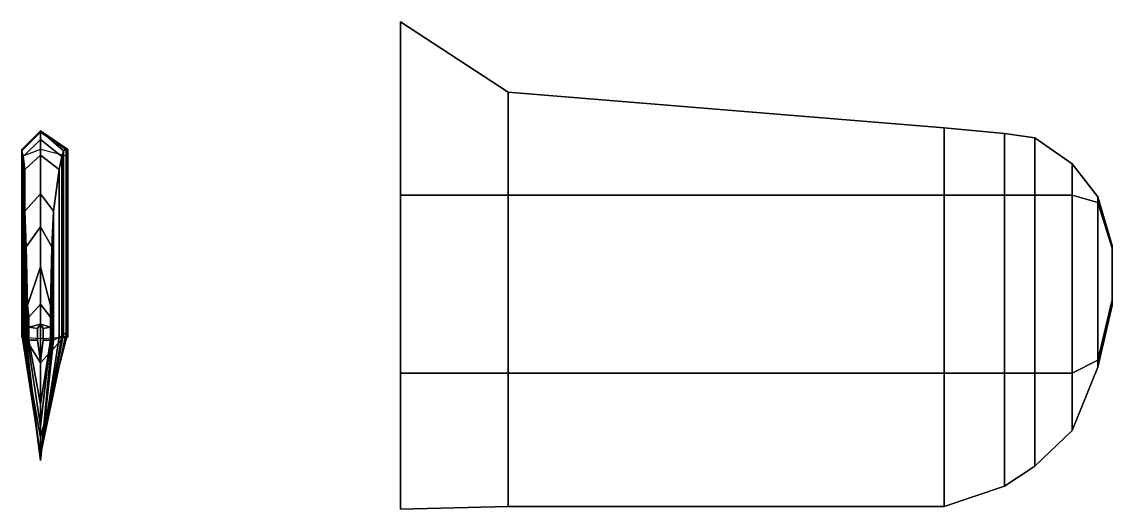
# Model space of a CAD drawing. Extents: x -2.6 to 13.2, y -10.6 to 8.2.
# Drawn here: x -2.64 to 4.96, y -10.63 to -7.23 of the extents above; entities that cross this region are included whole.
import ezdxf

# ---------------------------------------------------------------- set-up
doc = ezdxf.new("R2010")
doc.units = 0
doc.layers.add('W1', color=5, linetype='CONTINUOUS')

msp = doc.modelspace()

# ---------------------------------------------------------------- linework, layer by layer
at = {"layer": 'W1'}
for points in [[(0.75, -7.719999999999999, 0.0200000000000005), (-9e-16, -7.23, 0.0199999999999996), (-1e-15, -8.44, 0.3899999999999997), (0.7499999999999991, -8.44, 0.2300000000000004)], [(0.75, -8.44, -0.1899999999999995), (-1e-16, -8.44, -0.32), (-9e-16, -7.23, 0.0199999999999996), (0.75, -7.719999999999999, 0.0200000000000005)], [(3.789999999999999, -7.97, 0.0200000000000014), (0.75, -7.719999999999999, 0.0200000000000005), (0.7499999999999991, -8.44, 0.2300000000000004), (3.789999999999997, -8.44, 0.1900000000000013)], [(3.789999999999997, -8.44, -0.1499999999999986), (0.75, -8.44, -0.1899999999999995), (0.75, -7.719999999999999, 0.0200000000000005), (3.789999999999999, -7.97, 0.0200000000000014)], [(4.209999999999997, -8.01, 0.0200000000000014), (3.789999999999999, -7.97, 0.0200000000000014), (3.789999999999997, -8.44, 0.1900000000000013), (4.209999999999997, -8.44, 0.1900000000000013)], [(4.209999999999997, -8.44, -0.1499999999999986), (3.789999999999997, -8.44, -0.1499999999999986), (3.789999999999999, -7.97, 0.0200000000000014), (4.209999999999997, -8.01, 0.0200000000000014)], [(-2.510000000000001, -8.05, 1.049999999999999), (-2.510000000000001, -7.99, 0.67), (-2.640000000000001, -8.13, 0.67), (-2.630000000000002, -8.169999999999998, 1.049999999999999)], [(-2.510000000000001, -7.99, 0.67), (-2.510000000000001, -7.99, 0.2899999999999996), (-2.640000000000001, -8.12, 0.2899999999999996), (-2.640000000000001, -8.13, 0.67)], [(-2.510000000000001, -7.99, 0.2899999999999996), (-2.510000000000001, -7.99, 0.1599999999999997), (-2.640000000000001, -8.12, 0.1599999999999997), (-2.640000000000001, -8.12, 0.2899999999999996)], [(-2.510000000000001, -7.99, 0.1599999999999997), (-2.510000000000001, -8, 0.0699999999999999), (-2.640000000000001, -8.13, 0.0699999999999999), (-2.640000000000001, -8.12, 0.1599999999999997)], [(-2.510000000000001, -8, 0.0699999999999999), (-2.510000000000001, -8.12, -0.0200000000000005), (-2.640000000000001, -8.169999999999998, -0.0200000000000005), (-2.640000000000001, -8.13, 0.0699999999999999)], [(-2.510000000000001, -8.16, 1.509999999999999), (-2.510000000000001, -8.05, 1.049999999999999), (-2.630000000000002, -8.169999999999998, 1.049999999999999), (-2.620000000000002, -8.26, 1.509999999999999)], [(-2.350000000000002, -8.13, 0.67), (-2.330000000000001, -8.12, 0.2899999999999996), (-2.510000000000001, -7.99, 0.2899999999999996), (-2.510000000000001, -7.99, 0.67)], [(-2.330000000000001, -8.12, 0.2899999999999996), (-2.320000000000001, -8.12, 0.1599999999999997), (-2.510000000000001, -7.99, 0.1599999999999997), (-2.510000000000001, -7.99, 0.2899999999999996)], [(-2.320000000000001, -8.12, 0.1599999999999997), (-2.320000000000001, -8.13, 0.0699999999999999), (-2.510000000000001, -8, 0.0699999999999999), (-2.510000000000001, -7.99, 0.1599999999999997)], [(-2.360000000000002, -8.169999999999998, 1.049999999999999), (-2.350000000000002, -8.13, 0.67), (-2.510000000000001, -7.99, 0.67), (-2.510000000000001, -8.05, 1.049999999999999)], [(-2.320000000000001, -8.13, 0.0699999999999999), (-2.320000000000001, -8.169999999999998, -0.0200000000000005), (-2.510000000000001, -8.12, -0.0200000000000005), (-2.510000000000001, -8, 0.0699999999999999)], [(-2.380000000000002, -8.26, 1.509999999999999), (-2.360000000000002, -8.169999999999998, 1.049999999999999), (-2.510000000000001, -8.05, 1.049999999999999), (-2.510000000000001, -8.16, 1.509999999999999)], [(4.419999999999994, -8.04, 0.0200000000000014), (4.209999999999997, -8.01, 0.0200000000000014), (4.209999999999997, -8.44, 0.1900000000000013), (4.419999999999994, -8.44, 0.1900000000000013)], [(4.419999999999994, -8.44, -0.1499999999999986), (4.209999999999997, -8.44, -0.1499999999999986), (4.209999999999997, -8.01, 0.0200000000000014), (4.419999999999994, -8.04, 0.0200000000000014)], [(4.679999999999996, -8.22, 0.0200000000000014), (4.419999999999994, -8.04, 0.0200000000000014), (4.419999999999994, -8.44, 0.1900000000000013), (4.679999999999996, -8.44, 0.1500000000000012)], [(4.679999999999996, -8.44, -0.1099999999999985), (4.419999999999994, -8.44, -0.1499999999999986), (4.419999999999994, -8.04, 0.0200000000000014), (4.679999999999996, -8.22, 0.0200000000000014)], [(-2.640000000000001, -8.13, 0.67), (-2.640000000000001, -8.12, 0.2899999999999996), (-2.640000000000002, -9.4, 0.2899999999999996), (-2.640000000000002, -9.41, 0.67)], [(-2.640000000000001, -8.12, 0.2899999999999996), (-2.640000000000001, -8.12, 0.1599999999999997), (-2.640000000000002, -9.4, 0.1599999999999997), (-2.640000000000002, -9.4, 0.2899999999999996)], [(-2.640000000000001, -8.12, 0.1599999999999997), (-2.640000000000001, -8.13, 0.0699999999999999), (-2.640000000000002, -9.4, 0.0699999999999999), (-2.640000000000002, -9.4, 0.1599999999999997)], [(-2.630000000000002, -8.169999999999998, 1.049999999999999), (-2.640000000000001, -8.13, 0.67), (-2.640000000000002, -9.41, 0.67), (-2.630000000000002, -9.419999999999998, 1.049999999999999)], [(-2.640000000000001, -8.13, 0.0699999999999999), (-2.640000000000001, -8.169999999999998, -0.0200000000000005), (-2.640000000000002, -9.43, -0.0200000000000005), (-2.640000000000002, -9.4, 0.0699999999999999)], [(-2.350000000000003, -9.41, 0.67), (-2.350000000000002, -8.13, 0.67), (-2.360000000000002, -8.169999999999998, 1.049999999999999), (-2.360000000000002, -9.419999999999998, 1.049999999999999)], [(-2.330000000000001, -9.4, 0.2899999999999996), (-2.330000000000001, -8.12, 0.2899999999999996), (-2.350000000000002, -8.13, 0.67), (-2.350000000000003, -9.41, 0.67)], [(-2.320000000000002, -9.4, 0.1599999999999997), (-2.320000000000001, -8.12, 0.1599999999999997), (-2.330000000000001, -8.12, 0.2899999999999996), (-2.330000000000001, -9.4, 0.2899999999999996)], [(-2.320000000000002, -9.4, 0.0699999999999999), (-2.320000000000001, -8.13, 0.0699999999999999), (-2.320000000000001, -8.12, 0.1599999999999997), (-2.320000000000002, -9.4, 0.1599999999999997)], [(-2.320000000000002, -9.43, -0.0200000000000005), (-2.320000000000001, -8.169999999999998, -0.0200000000000005), (-2.320000000000001, -8.13, 0.0699999999999999), (-2.320000000000002, -9.4, 0.0699999999999999)], [(-2.620000000000002, -8.26, 1.509999999999999), (-2.630000000000002, -8.169999999999998, 1.049999999999999), (-2.630000000000002, -9.419999999999998, 1.049999999999999), (-2.620000000000002, -9.43, 1.509999999999999)], [(-2.510000000000001, -8.43, 2.169999999999999), (-2.510000000000001, -8.16, 1.509999999999999), (-2.620000000000002, -8.26, 1.509999999999999), (-2.620000000000002, -8.55, 2.169999999999999)], [(-2.420000000000001, -8.55, 2.169999999999999), (-2.380000000000002, -8.26, 1.509999999999999), (-2.510000000000001, -8.16, 1.509999999999999), (-2.510000000000001, -8.43, 2.169999999999999)], [(-2.360000000000002, -9.419999999999998, 1.049999999999999), (-2.360000000000002, -8.169999999999998, 1.049999999999999), (-2.380000000000002, -8.26, 1.509999999999999), (-2.380000000000002, -9.43, 1.509999999999999)], [(-2.620000000000002, -8.55, 2.169999999999999), (-2.620000000000002, -8.26, 1.509999999999999), (-2.620000000000002, -9.43, 1.509999999999999), (-2.620000000000002, -9.450000000000001, 2.169999999999999)], [(-2.380000000000002, -9.43, 1.509999999999999), (-2.380000000000002, -8.26, 1.509999999999999), (-2.420000000000001, -8.55, 2.169999999999999), (-2.420000000000001, -9.450000000000001, 2.169999999999999)], [(4.859999999999995, -8.45, 0.0200000000000014), (4.679999999999996, -8.22, 0.0200000000000014), (4.679999999999996, -8.44, 0.1500000000000012), (4.859999999999995, -8.49, 0.0700000000000012)], [(4.859999999999995, -8.49, -0.0299999999999985), (4.679999999999996, -8.44, -0.1099999999999985), (4.679999999999996, -8.22, 0.0200000000000014), (4.859999999999995, -8.45, 0.0200000000000014)], [(-2.510000000000001, -8.66, 2.489999999999999), (-2.510000000000001, -8.43, 2.169999999999999), (-2.620000000000002, -8.55, 2.169999999999999), (-2.610000000000002, -8.8, 2.489999999999999)], [(-2.430000000000001, -8.8, 2.489999999999999), (-2.420000000000001, -8.55, 2.169999999999999), (-2.510000000000001, -8.43, 2.169999999999999), (-2.510000000000001, -8.66, 2.489999999999999)], [(0.7499999999999991, -8.44, 0.2300000000000004), (-1e-15, -8.44, 0.3899999999999997), (-2.1e-15, -9.68, 0.3899999999999997), (0.7499999999999979, -9.68, 0.2300000000000004)], [(-1.2e-15, -9.68, -0.23), (-1e-16, -8.44, -0.32), (0.75, -8.44, -0.1899999999999995), (0.7499999999999979, -9.68, -0.1899999999999995)], [(3.789999999999997, -8.44, 0.1900000000000013), (0.7499999999999991, -8.44, 0.2300000000000004), (0.7499999999999979, -9.68, 0.2300000000000004), (3.789999999999996, -9.68, 0.1900000000000013)], [(0.7499999999999979, -9.68, -0.1899999999999995), (0.75, -8.44, -0.1899999999999995), (3.789999999999997, -8.44, -0.1499999999999986), (3.789999999999996, -9.68, -0.1499999999999986)], [(4.209999999999997, -8.44, 0.1900000000000013), (3.789999999999997, -8.44, 0.1900000000000013), (3.789999999999996, -9.68, 0.1900000000000013), (4.209999999999997, -9.68, 0.1900000000000013)], [(3.789999999999996, -9.68, -0.1499999999999986), (3.789999999999997, -8.44, -0.1499999999999986), (4.209999999999997, -8.44, -0.1499999999999986), (4.209999999999997, -9.68, -0.1499999999999986)], [(4.419999999999994, -8.44, 0.1900000000000013), (4.209999999999997, -8.44, 0.1900000000000013), (4.209999999999997, -9.68, 0.1900000000000013), (4.419999999999994, -9.68, 0.1900000000000013)], [(4.209999999999997, -9.68, -0.1499999999999986), (4.209999999999997, -8.44, -0.1499999999999986), (4.419999999999994, -8.44, -0.1499999999999986), (4.419999999999994, -9.68, -0.1499999999999986)], [(4.679999999999996, -8.44, 0.1500000000000012), (4.419999999999994, -8.44, 0.1900000000000013), (4.419999999999994, -9.68, 0.1900000000000013), (4.679999999999996, -9.68, 0.1500000000000012)], [(4.419999999999994, -9.68, -0.1499999999999986), (4.419999999999994, -8.44, -0.1499999999999986), (4.679999999999996, -8.44, -0.1099999999999985), (4.679999999999996, -9.68, -0.1099999999999985)], [(4.859999999999995, -8.49, 0.0700000000000012), (4.679999999999996, -8.44, 0.1500000000000012), (4.679999999999996, -9.68, 0.1500000000000012), (4.859999999999995, -9.59, 0.0700000000000012)], [(4.679999999999996, -9.68, -0.1099999999999985), (4.679999999999996, -8.44, -0.1099999999999985), (4.859999999999995, -8.49, -0.0299999999999985), (4.859999999999995, -9.59, -0.0299999999999985)], [(4.959999999999997, -8.79, 0.0200000000000014), (4.859999999999995, -8.45, 0.0200000000000014), (4.859999999999995, -8.49, 0.0700000000000012), (4.959999999999997, -8.809999999999999, 0.0300000000000011)], [(4.959999999999997, -8.809999999999999, 0.0100000000000016), (4.859999999999995, -8.49, -0.0299999999999985), (4.859999999999995, -8.45, 0.0200000000000014), (4.959999999999997, -8.79, 0.0200000000000014)], [(4.959999999999997, -8.809999999999999, 0.0300000000000011), (4.859999999999995, -8.49, 0.0700000000000012), (4.859999999999995, -9.59, 0.0700000000000012), (4.959999999999997, -9.169999999999998, 0.0300000000000011)], [(4.859999999999995, -9.59, -0.0299999999999985), (4.859999999999995, -8.49, -0.0299999999999985), (4.959999999999997, -8.809999999999999, 0.0100000000000016), (4.959999999999997, -9.169999999999998, 0.0100000000000016)], [(-2.610000000000002, -8.8, 2.489999999999999), (-2.620000000000002, -8.55, 2.169999999999999), (-2.620000000000002, -9.450000000000001, 2.169999999999999), (-2.610000000000002, -9.450000000000001, 2.489999999999999)], [(-2.420000000000001, -9.450000000000001, 2.169999999999999), (-2.420000000000001, -8.55, 2.169999999999999), (-2.430000000000001, -8.8, 2.489999999999999), (-2.430000000000001, -9.450000000000001, 2.489999999999999)], [(-2.510000000000001, -8.94, 2.719999999999999), (-2.510000000000001, -8.66, 2.489999999999999), (-2.610000000000002, -8.8, 2.489999999999999), (-2.600000000000003, -9.21, 2.719999999999999)], [(-2.440000000000003, -9.21, 2.719999999999999), (-2.430000000000001, -8.8, 2.489999999999999), (-2.510000000000001, -8.66, 2.489999999999999), (-2.510000000000001, -8.94, 2.719999999999999)], [(-2.600000000000003, -9.21, 2.719999999999999), (-2.610000000000002, -8.8, 2.489999999999999), (-2.610000000000002, -9.450000000000001, 2.489999999999999), (-2.600000000000003, -9.450000000000001, 2.719999999999999)], [(-2.430000000000001, -9.450000000000001, 2.489999999999999), (-2.430000000000001, -8.8, 2.489999999999999), (-2.440000000000003, -9.21, 2.719999999999999), (-2.440000000000003, -9.450000000000001, 2.719999999999999)], [(4.959999999999997, -9.21, 0.0200000000000014), (4.959999999999997, -8.79, 0.0200000000000014), (4.959999999999997, -8.809999999999999, 0.0300000000000011), (4.959999999999997, -9.169999999999998, 0.0300000000000011)], [(4.959999999999997, -9.169999999999998, 0.0100000000000016), (4.959999999999997, -8.809999999999999, 0.0100000000000016), (4.959999999999997, -8.79, 0.0200000000000014), (4.959999999999997, -9.21, 0.0200000000000014)], [(-2.510000000000001, -9.200000000000001, 2.819999999999999), (-2.510000000000001, -8.94, 2.719999999999999), (-2.600000000000003, -9.21, 2.719999999999999), (-2.590000000000001, -9.29, 2.819999999999999)], [(-2.440000000000003, -9.29, 2.819999999999999), (-2.440000000000003, -9.21, 2.719999999999999), (-2.510000000000001, -8.94, 2.719999999999999), (-2.510000000000001, -9.200000000000001, 2.819999999999999)], [(4.959999999999997, -9.169999999999998, 0.0300000000000011), (4.859999999999995, -9.59, 0.0700000000000012), (4.859999999999995, -9.64, 0.0200000000000014), (4.959999999999997, -9.21, 0.0200000000000014)], [(4.959999999999997, -9.21, 0.0200000000000014), (4.859999999999995, -9.64, 0.0200000000000014), (4.859999999999995, -9.59, -0.0299999999999985), (4.959999999999997, -9.169999999999998, 0.0100000000000016)], [(-2.590000000000001, -9.29, 2.819999999999999), (-2.600000000000003, -9.21, 2.719999999999999), (-2.600000000000003, -9.450000000000001, 2.719999999999999), (-2.590000000000001, -9.450000000000001, 2.819999999999999)], [(-2.510000000000001, -9.34, 2.819999999999999), (-2.510000000000001, -9.200000000000001, 2.819999999999999), (-2.590000000000001, -9.29, 2.819999999999999), (-2.590000000000001, -9.36, 2.819999999999999)], [(-2.440000000000003, -9.36, 2.819999999999999), (-2.440000000000003, -9.29, 2.819999999999999), (-2.510000000000001, -9.200000000000001, 2.819999999999999), (-2.510000000000001, -9.34, 2.819999999999999)], [(-2.440000000000003, -9.450000000000001, 2.719999999999999), (-2.440000000000003, -9.21, 2.719999999999999), (-2.440000000000003, -9.29, 2.819999999999999), (-2.440000000000003, -9.450000000000001, 2.819999999999999)], [(-2.510000000000001, -9.34, 2.919999999999999), (-2.510000000000001, -9.34, 2.819999999999999), (-2.590000000000001, -9.36, 2.819999999999999), (-2.530000000000002, -9.37, 2.919999999999999)], [(-2.510000000000001, -9.6, 2.919999999999999), (-2.510000000000001, -9.34, 2.919999999999999), (-2.530000000000002, -9.37, 2.919999999999999), (-2.530000000000002, -9.450000000000001, 2.919999999999999)], [(-2.490000000000001, -9.37, 2.919999999999999), (-2.440000000000003, -9.36, 2.819999999999999), (-2.510000000000001, -9.34, 2.819999999999999), (-2.510000000000001, -9.34, 2.919999999999999)], [(-2.490000000000001, -9.450000000000001, 2.919999999999999), (-2.490000000000001, -9.37, 2.919999999999999), (-2.510000000000001, -9.34, 2.919999999999999), (-2.510000000000001, -9.6, 2.919999999999999)], [(-2.640000000000002, -9.41, 0.67), (-2.640000000000002, -9.4, 0.2899999999999996), (-2.510000000000001, -10.25, 0.2899999999999996), (-2.510000000000001, -10.25, 0.67)], [(-2.640000000000002, -9.4, 0.2899999999999996), (-2.640000000000002, -9.4, 0.1599999999999997), (-2.510000000000001, -10.13, 0.1599999999999997), (-2.510000000000001, -10.25, 0.2899999999999996)], [(-2.640000000000002, -9.4, 0.1599999999999997), (-2.640000000000002, -9.4, 0.0699999999999999), (-2.510000000000001, -9.61, 0.0699999999999999), (-2.510000000000001, -10.13, 0.1599999999999997)], [(-2.640000000000002, -9.4, 0.0699999999999999), (-2.640000000000002, -9.43, -0.0200000000000005), (-2.510000000000001, -9.44, -0.0200000000000005), (-2.510000000000001, -9.61, 0.0699999999999999)], [(-2.630000000000002, -9.419999999999998, 1.049999999999999), (-2.640000000000002, -9.41, 0.67), (-2.510000000000001, -10.25, 0.67), (-2.510000000000001, -10.26, 1.049999999999999)], [(-2.620000000000002, -9.43, 1.509999999999999), (-2.630000000000002, -9.419999999999998, 1.049999999999999), (-2.510000000000001, -10.26, 1.049999999999999), (-2.510000000000001, -10.26999999999999, 1.509999999999999)], [(-2.530000000000002, -9.37, 2.919999999999999), (-2.590000000000001, -9.36, 2.819999999999999), (-2.590000000000001, -9.450000000000001, 2.819999999999999), (-2.530000000000002, -9.450000000000001, 2.919999999999999)], [(-2.510000000000001, -10.25, 0.67), (-2.510000000000001, -10.25, 0.2899999999999996), (-2.330000000000001, -9.4, 0.2899999999999996), (-2.350000000000003, -9.41, 0.67)], [(-2.510000000000001, -10.25, 0.2899999999999996), (-2.510000000000001, -10.13, 0.1599999999999997), (-2.320000000000002, -9.4, 0.1599999999999997), (-2.330000000000001, -9.4, 0.2899999999999996)], [(-2.510000000000001, -10.13, 0.1599999999999997), (-2.510000000000001, -9.61, 0.0699999999999999), (-2.320000000000002, -9.4, 0.0699999999999999), (-2.320000000000002, -9.4, 0.1599999999999997)], [(-2.510000000000001, -9.61, 0.0699999999999999), (-2.510000000000001, -9.44, -0.0200000000000005), (-2.320000000000002, -9.43, -0.0200000000000005), (-2.320000000000002, -9.4, 0.0699999999999999)], [(-2.510000000000001, -10.26, 1.049999999999999), (-2.510000000000001, -10.25, 0.67), (-2.350000000000003, -9.41, 0.67), (-2.360000000000002, -9.419999999999998, 1.049999999999999)], [(-2.510000000000001, -10.26999999999999, 1.509999999999999), (-2.510000000000001, -10.26, 1.049999999999999), (-2.360000000000002, -9.419999999999998, 1.049999999999999), (-2.380000000000002, -9.43, 1.509999999999999)], [(-2.440000000000003, -9.450000000000001, 2.819999999999999), (-2.440000000000003, -9.36, 2.819999999999999), (-2.490000000000001, -9.37, 2.919999999999999), (-2.490000000000001, -9.450000000000001, 2.919999999999999)], [(-2.620000000000002, -9.450000000000001, 2.169999999999999), (-2.620000000000002, -9.43, 1.509999999999999), (-2.510000000000001, -10.26999999999999, 1.509999999999999), (-2.510000000000001, -10.29, 2.169999999999999)], [(-2.610000000000002, -9.450000000000001, 2.489999999999999), (-2.620000000000002, -9.450000000000001, 2.169999999999999), (-2.510000000000001, -10.29, 2.169999999999999), (-2.510000000000001, -10.29, 2.489999999999999)], [(-2.600000000000003, -9.450000000000001, 2.719999999999999), (-2.610000000000002, -9.450000000000001, 2.489999999999999), (-2.510000000000001, -10.29, 2.489999999999999), (-2.510000000000001, -10.05, 2.719999999999999)], [(-2.590000000000001, -9.450000000000001, 2.819999999999999), (-2.600000000000003, -9.450000000000001, 2.719999999999999), (-2.510000000000001, -10.05, 2.719999999999999), (-2.510000000000001, -9.9, 2.819999999999999)], [(-2.530000000000002, -9.450000000000001, 2.919999999999999), (-2.590000000000001, -9.450000000000001, 2.819999999999999), (-2.510000000000001, -9.9, 2.819999999999999), (-2.510000000000001, -9.6, 2.919999999999999)], [(-2.510000000000001, -10.29, 2.169999999999999), (-2.510000000000001, -10.26999999999999, 1.509999999999999), (-2.380000000000002, -9.43, 1.509999999999999), (-2.420000000000001, -9.450000000000001, 2.169999999999999)], [(-2.510000000000001, -10.29, 2.489999999999999), (-2.510000000000001, -10.29, 2.169999999999999), (-2.420000000000001, -9.450000000000001, 2.169999999999999), (-2.430000000000001, -9.450000000000001, 2.489999999999999)], [(-2.510000000000001, -10.05, 2.719999999999999), (-2.510000000000001, -10.29, 2.489999999999999), (-2.430000000000001, -9.450000000000001, 2.489999999999999), (-2.440000000000003, -9.450000000000001, 2.719999999999999)], [(-2.510000000000001, -9.9, 2.819999999999999), (-2.510000000000001, -10.05, 2.719999999999999), (-2.440000000000003, -9.450000000000001, 2.719999999999999), (-2.440000000000003, -9.450000000000001, 2.819999999999999)], [(-2.510000000000001, -9.6, 2.919999999999999), (-2.510000000000001, -9.9, 2.819999999999999), (-2.440000000000003, -9.450000000000001, 2.819999999999999), (-2.490000000000001, -9.450000000000001, 2.919999999999999)], [(4.859999999999995, -9.59, 0.0700000000000012), (4.679999999999996, -9.68, 0.1500000000000012), (4.679999999999996, -10.08, 0.0200000000000014), (4.859999999999995, -9.64, 0.0200000000000014)], [(4.859999999999995, -9.64, 0.0200000000000014), (4.679999999999996, -10.08, 0.0200000000000014), (4.679999999999996, -9.68, -0.1099999999999985), (4.859999999999995, -9.59, -0.0299999999999985)], [(0.7499999999999979, -9.68, 0.2300000000000004), (-2.1e-15, -9.68, 0.3899999999999997), (-2.2e-15, -10.63, 0.0199999999999996), (0.7499999999999978, -10.60999999999999, 0.0200000000000005)], [(0.7499999999999978, -10.60999999999999, 0.0200000000000005), (-2.2e-15, -10.63, 0.0199999999999996), (-1.2e-15, -9.68, -0.23), (0.7499999999999979, -9.68, -0.1899999999999995)], [(3.789999999999996, -9.68, 0.1900000000000013), (0.7499999999999979, -9.68, 0.2300000000000004), (0.7499999999999978, -10.60999999999999, 0.0200000000000005), (3.789999999999996, -10.60999999999999, 0.0200000000000014)], [(3.789999999999996, -10.60999999999999, 0.0200000000000014), (0.7499999999999978, -10.60999999999999, 0.0200000000000005), (0.7499999999999979, -9.68, -0.1899999999999995), (3.789999999999996, -9.68, -0.1499999999999986)], [(4.209999999999997, -9.68, 0.1900000000000013), (3.789999999999996, -9.68, 0.1900000000000013), (3.789999999999996, -10.60999999999999, 0.0200000000000014), (4.209999999999997, -10.47, 0.0200000000000014)], [(4.209999999999997, -10.47, 0.0200000000000014), (3.789999999999996, -10.60999999999999, 0.0200000000000014), (3.789999999999996, -9.68, -0.1499999999999986), (4.209999999999997, -9.68, -0.1499999999999986)], [(4.419999999999994, -9.68, 0.1900000000000013), (4.209999999999997, -9.68, 0.1900000000000013), (4.209999999999997, -10.47, 0.0200000000000014), (4.419999999999994, -10.33, 0.0200000000000014)], [(4.419999999999994, -10.33, 0.0200000000000014), (4.209999999999997, -10.47, 0.0200000000000014), (4.209999999999997, -9.68, -0.1499999999999986), (4.419999999999994, -9.68, -0.1499999999999986)], [(4.679999999999996, -9.68, 0.1500000000000012), (4.419999999999994, -9.68, 0.1900000000000013), (4.419999999999994, -10.33, 0.0200000000000014), (4.679999999999996, -10.08, 0.0200000000000014)], [(4.679999999999996, -10.08, 0.0200000000000014), (4.419999999999994, -10.33, 0.0200000000000014), (4.419999999999994, -9.68, -0.1499999999999986), (4.679999999999996, -9.68, -0.1099999999999985)]]:
    msp.add_3dface(points, dxfattribs=at)

doc.saveas('drawing.dxf')
